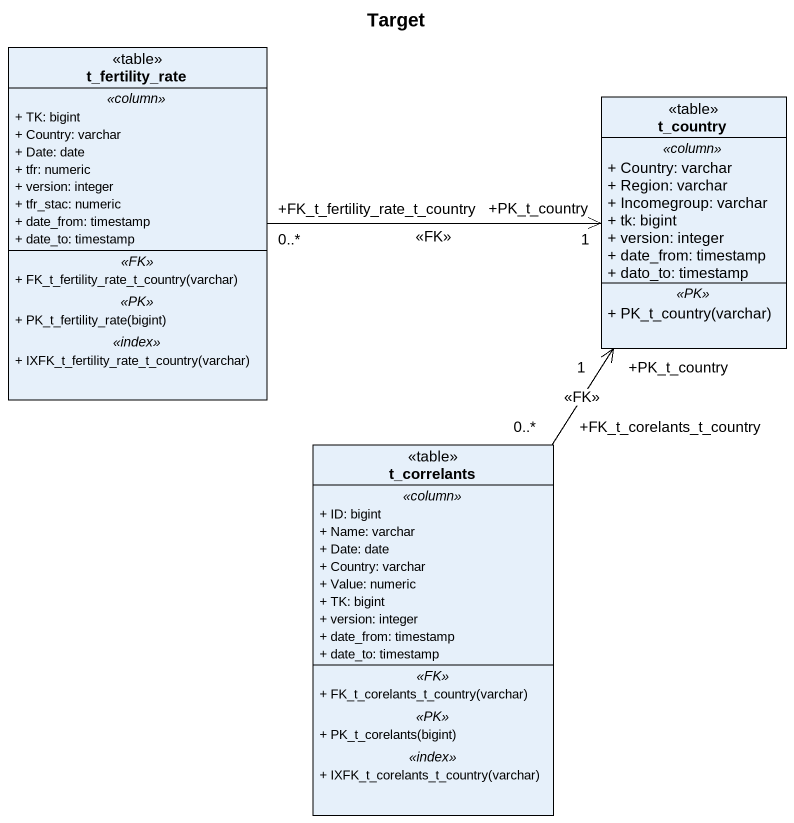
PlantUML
@startuml
title Target
hide circle
hide empty members
skinparam classAttributeIconSize 0
class t_fertility_rate <<table>> {
  .. <<column>> ..
  + TK: bigint
  + Country: varchar
  + Date: date
  + tfr: numeric
  + version: integer
  + tfr_stac: numeric
  + date_from: timestamp
  + date_to: timestamp
  .. <<FK>> ..
  + FK_t_fertility_rate_t_country(varchar)
  .. <<PK>> ..
  + PK_t_fertility_rate(bigint)
  .. <<index>> ..
  + IXFK_t_fertility_rate_t_country(varchar)
}
class t_country <<table>> {
  .. <<column>> ..
  + Country: varchar
  + Region: varchar
  + Incomegroup: varchar
  + tk: bigint
  + version: integer
  + date_from: timestamp
  + dato_to: timestamp
  .. <<PK>> ..
  + PK_t_country(varchar)
}
class t_correlants <<table>> {
  .. <<column>> ..
  + ID: bigint
  + Name: varchar
  + Date: date
  + Country: varchar
  + Value: numeric
  + TK: bigint
  + version: integer
  + date_from: timestamp
  + date_to: timestamp
  .. <<FK>> ..
  + FK_t_corelants_t_country(varchar)
  .. <<PK>> ..
  + PK_t_corelants(bigint)
  .. <<index>> ..
  + IXFK_t_corelants_t_country(varchar)
}
t_fertility_rate "+FK_t_fertility_rate_t_country\n0..*" -right-> "+PK_t_country\n1" t_country : <<FK>>
t_correlants "+FK_t_corelants_t_country\n0..*" -up-> "+PK_t_country\n1" t_country : <<FK>>
@enduml
